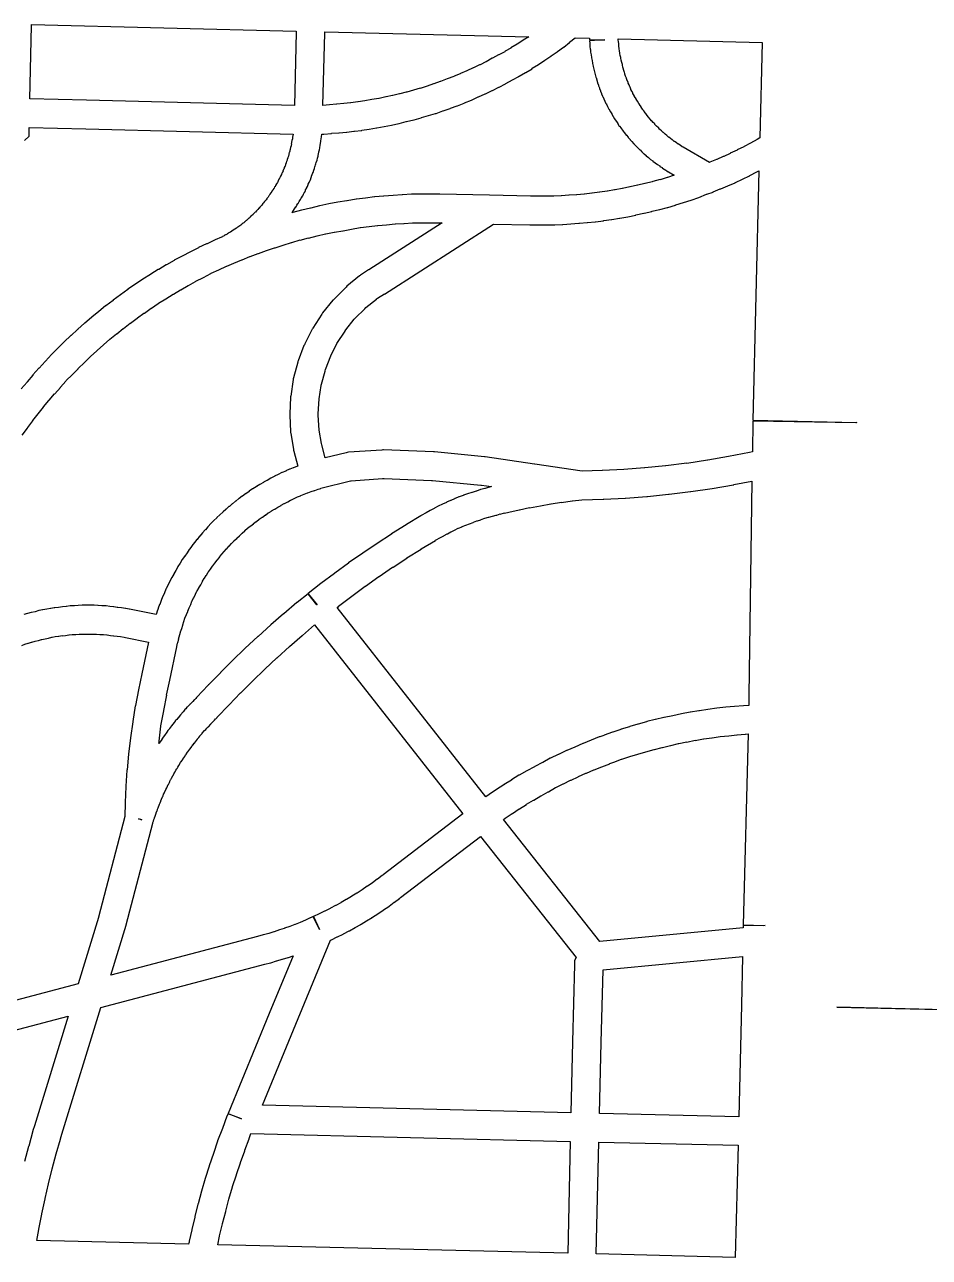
# Model space of a CAD drawing. Extents: x 0 to 1129, y 203 to 1017.
# Drawn here: x 303.73 to 339.38, y 654.64 to 703.23 of the extents above; entities that cross this region are included whole.
import ezdxf

# ---------------------------------------------------------------- set-up
doc = ezdxf.new("R2010")
doc.units = 0
doc.layers.get('0').update_dxf_attribs({"linetype": 'CONTINUOUS'})

msp = doc.modelspace()

# ---------------------------------------------------------------- linework, layer by layer
at = {"color": 1}
for points in [[(304.009778, 703.234154), (314.430822, 702.980154), (314.430822, 702.923709), (314.367333, 700.052087), (306.175845, 700.256687), (303.939222, 700.306087), (304.009778, 703.184753), (304.009778, 703.234154)], [(325.4234, 702.71202), (325.994889, 702.698022), (325.994889, 702.641577), (326.601667, 702.634578), (325.994889, 702.592245), (326.001888, 702.500534), (326.001888, 702.48631), (326.001888, 702.479311), (326.008887, 702.380533), (326.008887, 702.373534), (326.022885, 702.267712), (326.029884, 702.260713), (326.036884, 702.154891), (326.036884, 702.147892), (326.058107, 702.04207), (326.072331, 701.936247), (326.072331, 701.922023), (326.093554, 701.816201), (326.107552, 701.710379), (326.107552, 701.70338), (326.135774, 701.597558), (326.135774, 701.590559), (326.163996, 701.484737), (326.18522, 701.378892), (326.18522, 701.371893), (326.213442, 701.273093), (326.213442, 701.266094), (326.241664, 701.167316), (326.241664, 701.160317), (326.248663, 701.146319), (326.276885, 701.054585), (326.276885, 701.040587), (326.312152, 700.948876), (326.312152, 700.934652), (326.347441, 700.842941), (326.347441, 700.828943), (326.38273, 700.737209), (326.389729, 700.723211), (326.424996, 700.631478), (326.424996, 700.617479), (326.467351, 700.525769), (326.467351, 700.511545), (326.502618, 700.419834), (326.516616, 700.405835), (326.55895, 700.314102), (326.601283, 700.215347), (326.601283, 700.208348), (326.643616, 700.116614), (326.657614, 700.109615), (326.657614, 700.102616), (326.699948, 700.010882), (326.706947, 700.003883), (326.749303, 699.905128), (326.763301, 699.905128), (326.763301, 699.898129), (326.805657, 699.813462), (326.812656, 699.813462), (326.812656, 699.799464), (326.8691, 699.714797), (326.8691, 699.707798), (326.918501, 699.616065), (326.9255, 699.616065), (326.9255, 699.609066), (326.981944, 699.517355), (327.045433, 699.432688), (327.045433, 699.425689), (327.052432, 699.411465), (327.10181, 699.333865), (327.10181, 699.326866), (327.165321, 699.235155), (327.17232, 699.228156), (327.235809, 699.150534), (327.235809, 699.143534), (327.299297, 699.058868), (327.306297, 699.051869), (327.369808, 698.974269), (327.369808, 698.96727), (327.376807, 698.96727), (327.440296, 698.882603), (327.440296, 698.875604), (327.447295, 698.875604), (327.510806, 698.798004), (327.517805, 698.791005), (327.588361, 698.706338), (327.588361, 698.699339), (327.59536, 698.699339), (327.658849, 698.621717), (327.665848, 698.621717), (327.729359, 698.544117), (327.736358, 698.544117), (327.736358, 698.530119), (327.821025, 698.459563), (327.821025, 698.452564), (327.891558, 698.382031), (327.898557, 698.375032), (327.976157, 698.304476), (327.976157, 698.297477), (327.983156, 698.297477), (328.053711, 698.226899), (328.06771, 698.212901), (328.138265, 698.142323), (328.145264, 698.142323), (328.222887, 698.07179), (328.229886, 698.064791), (328.314552, 697.994235), (328.321551, 697.994235), (328.399151, 697.92368), (328.490885, 697.860168), (328.490885, 697.853169), (328.575551, 697.789681), (328.575551, 697.782681), (328.582551, 697.782681), (328.674262, 697.71917), (328.758928, 697.662726), (328.758928, 697.648727), (328.850639, 697.599327), (328.857638, 697.592328), (328.949372, 697.528817), (328.956371, 697.528817), (329.041038, 697.472372), (329.090438, 697.437083), (329.097437, 697.437083), (329.104436, 697.430084), (329.330214, 697.296017), (329.062125, 697.211351), (329.055126, 697.211351), (328.772904, 697.11964), (328.772904, 697.126639), (328.483615, 697.049039), (328.462392, 697.04204), (328.180169, 696.971507), (328.17317, 696.971507), (327.890948, 696.900929), (327.883949, 696.900929), (327.587616, 696.83744), (327.580617, 696.83744), (327.29135, 696.773951), (327.284351, 696.773951), (327.002129, 696.724551), (326.980906, 696.724551), (326.698683, 696.668107), (326.691684, 696.668107), (326.402395, 696.625774), (326.381172, 696.625774), (326.091883, 696.590484), (326.084884, 696.590484), (325.788573, 696.555218), (325.781574, 696.555218), (325.492285, 696.526996), (325.485286, 696.526996), (325.188953, 696.512998), (325.181953, 696.512998), (324.885643, 696.491774), (324.871419, 696.491774), (324.582152, 696.47755), (324.575153, 696.47755), (324.271753, 696.47755), (324.264754, 696.47755), (323.975465, 696.470551), (323.968466, 696.470551), (323.665088, 696.47755), (322.049354, 696.512839), (320.087933, 696.555173), (320.073709, 696.555173), (319.720953, 696.555173), (319.713954, 696.555173), (319.706955, 696.555173), (319.3542, 696.555173), (319.347201, 696.555173), (318.994423, 696.548174), (318.980425, 696.548174), (318.620603, 696.526951), (318.613604, 696.526951), (318.260826, 696.498728), (318.253827, 696.498728), (317.886938, 696.477505), (317.879939, 696.477505), (317.527161, 696.442239), (317.520162, 696.442239), (317.167362, 696.392839), (317.160362, 696.392839), (316.807585, 696.350528), (316.793586, 696.350528), (316.440809, 696.287017), (316.43381, 696.287017), (316.081054, 696.237639), (316.074055, 696.23064), (315.721278, 696.167129), (315.714278, 696.167129), (315.361478, 696.096596), (315.361478, 696.089596), (315.34748, 696.089596), (315.008813, 696.00493), (314.994589, 696.00493), (314.655922, 695.92733), (314.641924, 695.92733), (314.641924, 695.920331), (314.303258, 695.828597), (314.289034, 695.828597), (314.282034, 695.828597), (314.268036, 695.821598), (314.275035, 695.835596), (314.282034, 695.842596), (314.324368, 695.906084), (314.373745, 695.969573), (314.373745, 695.976572), (314.416101, 696.047128), (314.4231, 696.047128), (314.4301, 696.054127), (314.465389, 696.117638), (314.465389, 696.124637), (314.500678, 696.181082), (314.514676, 696.188081), (314.557032, 696.258636), (314.557032, 696.265635), (314.599343, 696.336168), (314.634632, 696.39968), (314.634632, 696.406679), (314.641631, 696.406679), (314.676897, 696.477212), (314.676897, 696.484211), (314.690895, 696.484211), (314.726185, 696.554766), (314.761451, 696.625322), (314.76845, 696.632321), (314.803739, 696.702854), (314.803739, 696.717078), (314.839028, 696.773522), (314.839028, 696.787521), (314.874295, 696.858099), (314.909561, 696.935699), (314.909561, 696.942698), (314.94485, 697.013231), (314.973073, 697.083809), (314.980072, 697.090808), (315.008294, 697.161364), (315.008294, 697.175362), (315.04356, 697.245917), (315.04356, 697.252916), (315.04356, 697.259916), (315.064783, 697.323404), (315.064783, 697.330403), (315.093006, 697.393915), (315.093006, 697.400914), (315.100005, 697.407913), (315.128227, 697.49258), (315.128227, 697.499579), (315.156449, 697.56309), (315.156449, 697.570089), (315.170447, 697.640645), (315.184446, 697.647644), (315.198444, 697.725244), (315.205443, 697.725244), (315.205443, 697.739242), (315.226666, 697.809797), (315.226666, 697.816796), (315.233665, 697.823796), (315.254888, 697.894351), (315.254888, 697.90135), (315.268887, 697.957795), (315.268887, 697.964794), (315.268887, 697.971793), (315.297109, 698.05646), (315.297109, 698.063459), (315.297109, 698.070458), (315.311107, 698.140991), (315.33233, 698.211569), (315.33233, 698.218568), (315.346554, 698.303235), (315.367777, 698.380857), (315.367777, 698.387856), (315.367777, 698.394855), (315.374776, 698.472478), (315.381775, 698.472478), (315.395774, 698.557144), (315.402773, 698.6277), (315.402773, 698.641698), (315.409772, 698.648697), (315.430995, 698.810986), (315.430995, 698.817985), (315.437994, 698.92383), (315.515617, 698.92383), (315.529615, 698.92383), (315.818904, 698.945053), (315.825903, 698.952052), (316.115169, 698.973275), (316.129168, 698.973275), (316.418457, 698.994498), (316.425456, 698.994498), (316.707678, 699.029788), (316.714677, 699.029788), (316.728901, 699.029788), (317.011123, 699.065054), (317.018122, 699.065054), (317.018122, 699.079052), (317.307389, 699.114341), (317.314388, 699.114341), (317.59661, 699.163719), (317.610609, 699.163719), (317.899875, 699.220163), (317.906874, 699.220163), (318.189096, 699.276608), (318.196095, 699.276608), (318.478318, 699.340119), (318.485317, 699.340119), (318.767539, 699.410652), (318.781537, 699.410652), (319.063759, 699.48123), (319.070759, 699.48123), (319.077758, 699.488229), (319.352936, 699.558785), (319.359935, 699.558785), (319.366934, 699.572783), (319.642112, 699.650406), (319.649111, 699.650406), (319.924289, 699.735072), (319.931288, 699.735072), (319.945512, 699.735072), (320.213601, 699.833827), (320.227825, 699.833827), (320.495913, 699.932628), (320.510137, 699.939627), (320.778226, 700.038405), (320.79245, 700.038405), (321.053494, 700.144227), (321.060493, 700.151226), (321.335671, 700.257048), (321.335671, 700.264047), (321.34267, 700.264047), (321.610804, 700.384003), (321.617803, 700.384003), (321.885914, 700.503936), (321.892913, 700.503936), (322.153957, 700.638003), (322.167956, 700.638003), (322.421956, 700.772047), (322.428955, 700.772047), (322.682955, 700.899047), (322.696953, 700.913045), (322.950953, 701.054156), (322.957952, 701.054156), (323.211952, 701.195267), (323.211952, 701.202266), (323.22595, 701.202266), (323.472906, 701.350422), (323.479905, 701.350422), (323.726861, 701.498577), (323.73386, 701.512801), (323.980816, 701.660957), (323.987815, 701.667956), (324.227704, 701.830245), (324.234703, 701.837244), (324.474569, 701.992489), (324.481568, 701.999488), (324.721457, 702.168821), (324.728456, 702.17582), (324.968368, 702.35222), (324.975367, 702.35222), (325.208189, 702.528621), (325.208189, 702.542619), (325.4234, 702.71202)], [(315.559711, 702.951931), (323.596, 702.754376), (323.384333, 702.620309), (323.370335, 702.61331), (323.137513, 702.465132), (322.897602, 702.324021), (322.890602, 702.310023), (322.664825, 702.183023), (322.650826, 702.169024), (322.417982, 702.042024), (322.403984, 702.042024), (322.171139, 701.90798), (322.157141, 701.90798), (321.924319, 701.773913), (321.910095, 701.773913), (321.677273, 701.65398), (321.663274, 701.65398), (321.416341, 701.534024), (321.409342, 701.527025), (321.162409, 701.414136), (321.15541, 701.414136), (320.908477, 701.308314), (320.901478, 701.301315), (320.654545, 701.20256), (320.640321, 701.195561), (320.386321, 701.096783), (320.379321, 701.096783), (320.125321, 700.998005), (320.125321, 700.991006), (320.111323, 700.991006), (319.857323, 700.899295), (319.850324, 700.899295), (319.596324, 700.814629), (319.589325, 700.814629), (319.321214, 700.722918), (319.321214, 700.736916), (319.060147, 700.645205), (319.060147, 700.652204), (318.792058, 700.574604), (318.770835, 700.574604), (318.516835, 700.504049), (318.509836, 700.504049), (318.241703, 700.44056), (318.234703, 700.44056), (317.973659, 700.384116), (317.96666, 700.384116), (317.698549, 700.327671), (317.69155, 700.327671), (317.416372, 700.278271), (317.409373, 700.278271), (317.141239, 700.228871), (317.13424, 700.228871), (316.873196, 700.18656), (316.858972, 700.18656), (316.590883, 700.151271), (316.576659, 700.151271), (316.315615, 700.123049), (316.308616, 700.123049), (316.033438, 700.101826), (316.026439, 700.101826), (315.751261, 700.073603), (315.744262, 700.073603), (315.490262, 700.05238), (315.560795, 702.902825), (315.559711, 702.951931)], [(327.123778, 702.669709), (332.7894, 702.535642), (332.697667, 698.767976), (332.598889, 698.711531), (332.59189, 698.704532), (332.330823, 698.563421), (332.330823, 698.556422), (332.08389, 698.429422), (332.069666, 698.422423), (331.815666, 698.30249), (331.808667, 698.288491), (331.540556, 698.168536), (331.533556, 698.161537), (331.279556, 698.041603), (331.258333, 698.034604), (331.004333, 697.921715), (330.997334, 697.921715), (330.729246, 697.808826), (330.722247, 697.794828), (329.685091, 698.401606), (329.678092, 698.401606), (329.642803, 698.422829), (329.565203, 698.479274), (329.558204, 698.479274), (329.494715, 698.52163), (329.480717, 698.528629), (329.417206, 698.578029), (329.410207, 698.585028), (329.339651, 698.634428), (329.325653, 698.634428), (329.269209, 698.683806), (329.247985, 698.690805), (329.184497, 698.740182), (329.177498, 698.740182), (329.113986, 698.796627), (329.106987, 698.803626), (329.036454, 698.867115), (328.972943, 698.916515), (328.958945, 698.930513), (328.9025, 698.979913), (328.895501, 698.986912), (328.83199, 699.043357), (328.824991, 699.050356), (328.761502, 699.1068), (328.754503, 699.113799), (328.705103, 699.177288), (328.691105, 699.177288), (328.63466, 699.233733), (328.620662, 699.247731), (328.571262, 699.304175), (328.564263, 699.318174), (328.500774, 699.374618), (328.444329, 699.438107), (328.43733, 699.445106), (328.387953, 699.508617), (328.373729, 699.515616), (328.324351, 699.579105), (328.317352, 699.586104), (328.260908, 699.65666), (328.21153, 699.727215), (328.197532, 699.741213), (328.148132, 699.811769), (328.148132, 699.818768), (328.091687, 699.882257), (328.091687, 699.889256), (328.04231, 699.959834), (328.04231, 699.966833), (327.999976, 700.030322), (327.985978, 700.044546), (327.943645, 700.108034), (327.936646, 700.115034), (327.89429, 700.1997), (327.844912, 700.270278), (327.837913, 700.284277), (327.802646, 700.354855), (327.795647, 700.361854), (327.753291, 700.432409), (327.753291, 700.446408), (327.703914, 700.52403), (327.703914, 700.531029), (327.668625, 700.594518), (327.661626, 700.608742), (327.626359, 700.679275), (327.626359, 700.693499), (327.59107, 700.771099), (327.584071, 700.778098), (327.555849, 700.855698), (327.54885, 700.862697), (327.513583, 700.93323), (327.513583, 700.947454), (327.485361, 701.025054), (327.478362, 701.025054), (327.478362, 701.032053), (327.45014, 701.109652), (327.44314, 701.123651), (327.414918, 701.201273), (327.414918, 701.208272), (327.386696, 701.285895), (327.379697, 701.285895), (327.379697, 701.299893), (327.365699, 701.377515), (327.3587, 701.377515), (327.3587, 701.384514), (327.337476, 701.462137), (327.330477, 701.462137), (327.330477, 701.476135), (327.302255, 701.560802), (327.309254, 701.560802), (327.288031, 701.638401), (327.288031, 701.659625), (327.259809, 701.737247), (327.259809, 701.744246), (327.238586, 701.828913), (327.238586, 701.835912), (327.224588, 701.913534), (327.224588, 701.934757), (327.203364, 702.012357), (327.203364, 702.019356), (327.18914, 702.096956), (327.18914, 702.110954), (327.167917, 702.195621), (327.174916, 702.195621), (327.160692, 702.287332), (327.160692, 702.301556), (327.153693, 702.372089), (327.153693, 702.393312), (327.146694, 702.470934), (327.146694, 702.477934), (327.13247, 702.569644), (327.13247, 702.576644), (327.125471, 702.626021), (327.125471, 702.66131), (327.123778, 702.669709)], [(303.911, 699.177401), (306.140556, 699.128001), (314.310889, 698.923401), (314.289666, 698.803468), (314.282667, 698.775246), (314.289666, 698.775246), (314.282667, 698.73289), (314.268668, 698.662357), (314.25467, 698.598846), (314.25467, 698.591846), (314.240672, 698.528358), (314.247671, 698.528358), (314.233447, 698.464869), (314.233447, 698.45787), (314.212224, 698.394359), (314.212224, 698.387359), (314.198226, 698.323871), (314.198226, 698.316872), (314.184228, 698.267494), (314.177228, 698.246271), (314.170229, 698.203938), (314.16323, 698.196938), (314.142007, 698.126406), (314.142007, 698.112182), (314.128009, 698.055737), (314.106786, 697.992248), (314.106786, 697.985249), (314.099787, 697.985249), (314.078564, 697.921738), (314.06434, 697.858227), (314.06434, 697.851228), (314.05734, 697.851228), (314.043342, 697.794783), (314.036343, 697.780785), (314.008121, 697.72434), (314.008121, 697.717341), (313.994123, 697.653853), (313.987124, 697.646854), (313.9659, 697.597453), (313.958901, 697.583455), (313.944903, 697.534078), (313.930905, 697.527078), (313.909682, 697.463567), (313.916681, 697.463567), (313.881414, 697.400078), (313.881414, 697.393079), (313.853192, 697.336635), (313.853192, 697.329636), (313.817903, 697.266124), (313.789681, 697.20968), (313.789681, 697.195682), (313.761459, 697.146282), (313.75446, 697.139282), (313.726237, 697.082838), (313.705014, 697.033438), (313.691016, 697.012215), (313.65575, 696.962837), (313.62046, 696.899326), (313.599237, 696.842881), (313.585013, 696.835882), (313.56379, 696.786482), (313.549792, 696.779483), (313.514526, 696.723039), (313.507526, 696.716039), (313.479304, 696.673684), (313.472305, 696.65246), (313.437039, 696.610127), (313.437039, 696.603128), (313.401772, 696.546684), (313.366483, 696.497283), (313.359484, 696.483285), (313.324217, 696.433908), (313.281884, 696.377463), (313.281884, 696.370464), (313.246595, 696.328131), (313.239596, 696.321132), (313.190196, 696.264687), (313.147885, 696.215287), (313.147885, 696.201289), (313.112596, 696.166), (313.105597, 696.152001), (313.063286, 696.109646), (313.013886, 696.053201), (313.006887, 696.046202), (312.971598, 696.003869), (312.964599, 696.003869), (312.922288, 695.947424), (312.872888, 695.898047), (312.865889, 695.898047), (312.830599, 695.848646), (312.8236, 695.841647), (312.78129, 695.799291), (312.767066, 695.792292), (312.724755, 695.757026), (312.724755, 695.742802), (312.682399, 695.707535), (312.6754, 695.693537), (312.626, 695.658248), (312.619001, 695.658248), (312.619001, 695.651249), (312.576667, 695.601849), (312.569668, 695.601849), (312.52029, 695.559538), (312.513291, 695.559538), (312.470981, 695.517182), (312.463982, 695.517182), (312.463982, 695.510183), (312.393426, 695.446694), (312.379428, 695.446694), (312.379428, 695.439695), (312.36543, 695.425697), (312.344206, 695.411699), (312.30894, 695.383476), (312.301941, 695.376477), (312.259585, 695.341211), (312.252586, 695.334212), (312.132653, 695.249545), (312.125654, 695.249545), (312.076276, 695.207189), (312.076276, 695.214188), (312.019831, 695.171855), (312.012832, 695.171855), (311.956388, 695.129522), (311.949389, 695.129522), (311.900011, 695.094233), (311.843567, 695.058966), (311.829569, 695.051967), (311.780168, 695.023745), (311.773169, 695.016746), (311.723769, 694.988523), (311.709771, 694.981524), (311.667415, 694.953302), (311.653417, 694.946303), (311.596972, 694.918081), (311.596972, 694.911082), (311.589973, 694.911082), (311.533529, 694.882859), (311.52653, 694.87586), (311.491263, 694.854637), (311.244307, 694.748793), (311.237308, 694.748793), (310.91982, 694.59357), (310.905596, 694.59357), (310.588107, 694.445392), (310.588107, 694.438393), (310.581108, 694.438393), (310.270663, 694.283171), (310.263664, 694.283171), (309.946153, 694.113838), (309.939154, 694.113838), (309.628709, 693.944504), (309.62171, 693.937505), (309.31831, 693.768172), (309.311311, 693.768172), (309.311311, 693.761173), (309.014955, 693.584795), (309.000957, 693.584795), (308.704601, 693.401328), (308.697602, 693.401328), (308.697602, 693.38733), (308.394202, 693.203863), (308.394202, 693.196864), (308.387202, 693.196864), (308.097936, 692.999308), (307.80158, 692.801753), (307.794581, 692.801753), (307.794581, 692.787754), (307.505314, 692.590199), (307.223092, 692.378532), (307.216093, 692.378532), (307.216093, 692.364534), (306.933871, 692.152867), (306.919873, 692.145868), (306.651762, 691.927135), (306.376606, 691.708401), (306.369607, 691.694403), (306.101496, 691.468625), (306.094497, 691.468625), (306.094497, 691.461626), (305.826363, 691.228782), (305.826363, 691.221782), (305.819364, 691.221782), (305.565364, 690.981894), (305.558365, 690.981894), (305.297298, 690.73496), (305.297298, 690.727961), (305.043298, 690.481028), (304.796365, 690.227028), (304.789366, 690.227028), (304.549477, 689.965961), (304.542478, 689.958962), (304.302566, 689.697918), (304.295567, 689.697918), (304.062745, 689.429807), (304.062745, 689.422808), (304.055746, 689.422808), (303.829968, 689.154719), (303.829968, 689.14772), (303.597124, 688.872565)], [(303.730129, 698.664908), (303.913574, 698.834241), (303.913574, 699.067063), (303.911, 699.177401)], [(332.669444, 697.470024), (332.429556, 687.641624), (336.521778, 687.549913), (336.486511, 687.535915), (332.429556, 687.599426), (332.415557, 686.392915), (332.295602, 686.364693), (332.295602, 686.371692), (331.470113, 686.209425), (331.463114, 686.209425), (330.651714, 686.068314), (330.644714, 686.068314), (329.833314, 685.941314), (329.833314, 685.948313), (329.000759, 685.842491), (328.986761, 685.842491), (328.17536, 685.764892), (328.154137, 685.764892), (327.34276, 685.694313), (327.34276, 685.701313), (326.510182, 685.658979), (326.496183, 685.658979), (325.698894, 685.630757), (323.836228, 685.905935), (323.829228, 685.905935), (321.874851, 686.202246), (321.860853, 686.202246), (321.853854, 686.202246), (319.878298, 686.399801), (319.857075, 686.399801), (319.843077, 686.399801), (317.874565, 686.470379), (317.846343, 686.470379), (317.811077, 686.46338), (316.498743, 686.378714), (316.442299, 686.364715), (316.399966, 686.357716), (315.581521, 686.160161), (315.44041, 686.668161), (315.433411, 686.717538), (315.341677, 687.246694), (315.341677, 687.253693), (315.306388, 687.839293), (315.306388, 687.867515), (315.306388, 687.888738), (315.341677, 688.481405), (315.419277, 689.010583), (315.419277, 689.017582), (315.433501, 689.066982), (315.574612, 689.574982), (315.574612, 689.581981), (315.58861, 689.638425), (315.8003, 690.181692), (316.040166, 690.66147), (316.357677, 691.155381), (316.364676, 691.16238), (316.392899, 691.204714), (316.724498, 691.62098), (316.759788, 691.663336), (317.133721, 692.037269), (317.176054, 692.079602), (317.592321, 692.418269), (317.59932, 692.425268), (317.634609, 692.45349), (317.909764, 692.629868), (317.909764, 692.61587), (322.213653, 695.374581), (323.638875, 695.346359), (323.652873, 695.346359), (323.956274, 695.339359), (323.970272, 695.339359), (323.977271, 695.339359), (324.287715, 695.346359), (324.294714, 695.346359), (324.612203, 695.346359), (324.619202, 695.346359), (324.929647, 695.360583), (324.936646, 695.360583), (325.254157, 695.381806), (325.261156, 695.381806), (325.571601, 695.410028), (325.5786, 695.410028), (325.592824, 695.410028), (325.896201, 695.431251), (325.9102, 695.431251), (326.2136, 695.46654), (326.227598, 695.46654), (326.545109, 695.501829), (326.545109, 695.515827), (326.552108, 695.515827), (326.862553, 695.558183), (326.869552, 695.558183), (327.179996, 695.607561), (327.186996, 695.607561), (327.49744, 695.664005), (327.504439, 695.664005), (327.814884, 695.727517), (327.821883, 695.727517), (327.821883, 695.734516), (328.132327, 695.798004), (328.139326, 695.798004), (328.449771, 695.868583), (328.449771, 695.875582), (328.45677, 695.875582), (328.753126, 695.946137), (328.767124, 695.953136), (329.070524, 696.030736), (329.084522, 696.030736), (329.380856, 696.12247), (329.380856, 696.129469), (329.387855, 696.129469), (329.691255, 696.22118), (329.698254, 696.228179), (329.99461, 696.319912), (330.297988, 696.425734), (330.304987, 696.425734), (330.608364, 696.54569), (330.615363, 696.54569), (330.862297, 696.637401), (330.862297, 696.6444), (331.144519, 696.757289), (331.151518, 696.757289), (331.165516, 696.757289), (331.447738, 696.877245), (331.729961, 697.004245), (331.73696, 697.011244), (331.743959, 697.011244), (332.019114, 697.145311), (332.026113, 697.145311), (332.301269, 697.279378), (332.308268, 697.279378), (332.308268, 697.286377), (332.583423, 697.427488), (332.590422, 697.427488), (332.669444, 697.470024)], [(303.639118, 687.049386), (303.843718, 687.331609), (303.843718, 687.338608), (303.864941, 687.352606), (303.857942, 687.359605), (304.055498, 687.620672), (304.055498, 687.627671), (304.267164, 687.89576), (304.260165, 687.89576), (304.471809, 688.156826), (304.478809, 688.163826), (304.690475, 688.42487), (304.697474, 688.431869), (304.909164, 688.678825), (304.923162, 688.685824), (305.141895, 688.93278), (305.141895, 688.939779), (305.360629, 689.186734), (305.367628, 689.200733), (305.60045, 689.433577), (305.607449, 689.433577), (305.840294, 689.673444), (305.847293, 689.680443), (306.087182, 689.913287), (306.087182, 689.920286), (306.334115, 690.153108), (306.581071, 690.378886), (306.58807, 690.385885), (306.835025, 690.611663), (306.842025, 690.611663), (307.08898, 690.830374), (307.095979, 690.837373), (307.357046, 691.04904), (307.364045, 691.04904), (307.618045, 691.260706), (307.625044, 691.260706), (307.893156, 691.465329), (307.900155, 691.472328), (308.168243, 691.669884), (308.175242, 691.676883), (308.436309, 691.867394), (308.450307, 691.867394), (308.718441, 692.06495), (308.732439, 692.06495), (309.000573, 692.248394), (309.014571, 692.255393), (309.296793, 692.431771), (309.303793, 692.431771), (309.586015, 692.608148), (309.593014, 692.608148), (309.875236, 692.777482), (309.882235, 692.784481), (310.178569, 692.953814), (310.185568, 692.953814), (310.46779, 693.116081), (310.474789, 693.12308), (310.778189, 693.271258), (310.785188, 693.271258), (311.074455, 693.419413), (311.081454, 693.433411), (311.384831, 693.574522), (311.391831, 693.574522), (311.688164, 693.715633), (311.702162, 693.715633), (311.970273, 693.835589), (312.294829, 693.969633), (312.301828, 693.969633), (312.612272, 694.089589), (312.619271, 694.089589), (312.93676, 694.216567), (312.943759, 694.216567), (313.261271, 694.329455), (313.26827, 694.336455), (313.585758, 694.442277), (313.599982, 694.442277), (313.917471, 694.548121), (313.92447, 694.548121), (314.249048, 694.646899), (314.256047, 694.646899), (314.58767, 694.745677), (314.58767, 694.738678), (314.91927, 694.830389), (314.91927, 694.82339), (315.257936, 694.9151), (315.264935, 694.9151), (315.589468, 694.985656), (315.596468, 694.985656), (315.935134, 695.056212), (315.942133, 695.056212), (316.266666, 695.112656), (316.28089, 695.112656), (316.61249, 695.176145), (316.619489, 695.176145), (316.958156, 695.232589), (316.965155, 695.232589), (317.303822, 695.274945), (317.310821, 695.274945), (317.642443, 695.317256), (317.656441, 695.317256), (317.988041, 695.345478), (317.99504, 695.345478), (318.333707, 695.380767), (318.340706, 695.380767), (318.679373, 695.394765), (318.686372, 695.394765), (319.017994, 695.415988), (319.031993, 695.415988), (319.362667, 695.424004)], [(319.362667, 695.424004), (319.369666, 695.424004), (319.708332, 695.424004), (319.722556, 695.424004), (320.061223, 695.424004), (320.068222, 695.424004), (320.181111, 695.424004), (317.302444, 693.568381), (317.288446, 693.568381), (316.970935, 693.356737), (316.949712, 693.342513), (316.928489, 693.328515), (316.427533, 692.91927), (316.399311, 692.891048), (316.385313, 692.87705), (315.92669, 692.418427), (315.898468, 692.390205), (315.877245, 692.376207), (315.475067, 691.868207), (315.453844, 691.846984), (315.439846, 691.818761), (315.094135, 691.268451), (315.079911, 691.247228), (315.058687, 691.226004), (314.769398, 690.647471), (314.762399, 690.619249), (314.741176, 690.591027), (314.515398, 689.984227), (314.5014, 689.956004), (314.494401, 689.927782), (314.325068, 689.306893), (314.318069, 689.271627), (314.318069, 689.243405), (314.219313, 688.594294), (314.212314, 688.57307), (314.212314, 688.544848), (314.177025, 687.888693), (314.177025, 687.86747), (314.177025, 687.839247), (314.212314, 687.183092), (314.212314, 687.161869), (314.219313, 687.126602), (314.325135, 686.491602), (314.325135, 686.456313), (314.339134, 686.428091), (314.494356, 685.82838), (314.487357, 685.82838), (314.480358, 685.82838), (314.325135, 685.764892), (314.318136, 685.764892), (314.177025, 685.708447), (314.170026, 685.708447), (314.028915, 685.644936), (314.021916, 685.644936), (314.021916, 685.637937), (313.880805, 685.574448), (313.866581, 685.574448), (313.72547, 685.503892), (313.718471, 685.503892), (313.718471, 685.496893), (313.577359, 685.433405), (313.577359, 685.426406), (313.57036, 685.426406), (313.436294, 685.355827), (313.429294, 685.355827), (313.288183, 685.271161), (313.281184, 685.264162), (313.14714, 685.193606), (313.140141, 685.186607), (313.006097, 685.109007), (312.999097, 685.109007), (312.865053, 685.02434), (312.865053, 685.017341), (312.858054, 685.017341), (312.72401, 684.932675), (312.717011, 684.932675), (312.582966, 684.840964), (312.582966, 684.833965), (312.4489, 684.742231), (312.4419, 684.742231), (312.314878, 684.650498), (312.307879, 684.650498), (312.187946, 684.551742), (312.173722, 684.551742), (312.053788, 684.452942), (312.046789, 684.445943), (311.919767, 684.347165), (311.912768, 684.340166), (311.799879, 684.241411), (311.785881, 684.241411), (311.672992, 684.135566), (311.665993, 684.135566), (311.665993, 684.128567), (311.553104, 684.029767), (311.539105, 684.022768), (311.426217, 683.916923), (311.419217, 683.909924), (311.313395, 683.804079), (311.306396, 683.804079), (311.306396, 683.790081), (311.193507, 683.684236), (311.179509, 683.677237), (311.073665, 683.571393), (311.073665, 683.564394), (311.066665, 683.564394), (310.960821, 683.451505), (310.953822, 683.437281), (310.855044, 683.324392), (310.848045, 683.324392), (310.848045, 683.317393), (310.742223, 683.204504), (310.636401, 683.077504), (310.629402, 683.070505), (310.530624, 682.943527), (310.523625, 682.936528), (310.424824, 682.816572), (310.326069, 682.689595), (310.326069, 682.682596), (310.227269, 682.555596), (310.227269, 682.548597), (310.22027, 682.548597), (310.135603, 682.41453), (310.043892, 682.28753), (310.036893, 682.28753), (310.036893, 682.273532), (309.945159, 682.146532), (309.860493, 682.012487), (309.860493, 682.005488), (309.768782, 681.871444), (309.768782, 681.864445), (309.691159, 681.723334), (309.61356, 681.58929), (309.61356, 681.58229), (309.606561, 681.575291), (309.536028, 681.441247), (309.521804, 681.434248), (309.521804, 681.42025), (309.451271, 681.293227), (309.451271, 681.279229), (309.380692, 681.138118), (309.310159, 680.997007), (309.310159, 680.990008), (309.30316, 680.983009), (309.239649, 680.841897), (309.239649, 680.834898), (309.183205, 680.693787), (309.169206, 680.693787), (309.169206, 680.679789), (309.119806, 680.538678), (309.112807, 680.531679), (309.056363, 680.383523), (309.049364, 680.383523), (309.049364, 680.376524), (308.992919, 680.235413), (308.992919, 680.221189), (308.943542, 680.073034), (308.943542, 680.066035), (308.915319, 679.988412), (307.927542, 680.178924), (307.86403, 680.192922), (307.857031, 680.192922), (307.71592, 680.221144), (307.701922, 680.221144), (307.553744, 680.249366), (307.546745, 680.249366), (307.405634, 680.26359), (307.398634, 680.26359), (307.384636, 680.26359), (307.243525, 680.284813), (307.236526, 680.284813), (307.095415, 680.298812), (307.088416, 680.298812), (306.94026, 680.320035), (306.933261, 680.320035), (306.778039, 680.327034), (306.77104, 680.327034), (306.629929, 680.334033), (306.62293, 680.334033), (306.474752, 680.348257), (306.460754, 680.348257), (306.312576, 680.348257), (306.305577, 680.348257), (306.157421, 680.348257), (306.143423, 680.348257), (306.002312, 680.348257), (305.995313, 680.348257), (305.847157, 680.334033), (305.840158, 680.334033), (305.699047, 680.327034), (305.684823, 680.327034), (305.536668, 680.320035), (305.529669, 680.320035), (305.388558, 680.298812), (305.381558, 680.298812), (305.36756, 680.298812), (305.226449, 680.291812), (305.21945, 680.284813), (305.071272, 680.26359), (305.064273, 680.26359), (304.923162, 680.249366), (304.909164, 680.249366), (304.902164, 680.249366), (304.761053, 680.221144), (304.754054, 680.221144), (304.612943, 680.192922), (304.605944, 680.192922), (304.450722, 680.1647), (304.443723, 680.1647), (304.302612, 680.136477), (304.295612, 680.136477), (304.154501, 680.094167), (304.147502, 680.094167), (304.006391, 680.065944), (303.992167, 680.065944), (303.985168, 680.065944), (303.844057, 680.016544), (303.702946, 679.981278)], [(317.838667, 685.341603), (317.902155, 685.341603), (319.771889, 685.271025), (319.807178, 685.271025), (321.712155, 685.080537), (321.733378, 685.080537), (322.12849, 685.024092), (322.050867, 685.002869), (322.043868, 685.002869), (322.036869, 685.002869), (321.87458, 684.953469), (321.867581, 684.953469), (321.712336, 684.904069), (321.698338, 684.904069), (321.691339, 684.904069), (321.536116, 684.847624), (321.522118, 684.847624), (321.366896, 684.798247), (321.359897, 684.798247), (321.190564, 684.741802), (321.190564, 684.734803), (321.183564, 684.734803), (321.021298, 684.685425), (321.021298, 684.671427), (321.014299, 684.671427), (320.852032, 684.614983), (320.845033, 684.614983), (320.696855, 684.551494), (320.689856, 684.551494), (320.675858, 684.544495), (320.52768, 684.480984), (320.520681, 684.480984), (320.520681, 684.473985), (320.358392, 684.410496), (320.351393, 684.403497), (320.203237, 684.332941), (320.196238, 684.332941), (320.033972, 684.248274), (320.026973, 684.248274), (319.878795, 684.170652), (319.864796, 684.163653), (319.716618, 684.086031), (319.709619, 684.086031), (319.561464, 683.99432), (319.554465, 683.99432), (319.356909, 683.881431), (319.34991, 683.874432), (318.778399, 683.528698), (318.764401, 683.521699), (318.192889, 683.168944), (318.192889, 683.15472), (318.18589, 683.15472), (317.628513, 682.787831), (317.621514, 682.787831), (317.064136, 682.406854), (317.057137, 682.406854), (317.057137, 682.399854), (316.499759, 682.018854), (316.499759, 682.011855), (316.49276, 682.011855), (315.956538, 681.616744), (315.94254, 681.60252), (315.406318, 681.207409), (315.406318, 681.20041), (315.399318, 681.20041), (314.90543, 680.805299), (314.90543, 680.7983), (315.258207, 680.3679), (315.251208, 680.3609), (314.905497, 680.798367), (314.468053, 680.459701), (314.468053, 680.452702), (314.461054, 680.452702), (313.953054, 680.015257), (313.939055, 680.015257), (313.939055, 680.008258), (313.431055, 679.570791), (312.9301, 679.119236), (312.916102, 679.112236), (312.422213, 678.653637), (312.415214, 678.639413), (311.928369, 678.173769), (311.455658, 677.701035), (311.448659, 677.687037), (310.975948, 677.207259), (310.968949, 677.207259), (310.968949, 677.193261), (310.517393, 676.720527), (310.510394, 676.713528), (310.475128, 676.678262), (310.468129, 676.664038), (310.425773, 676.621727), (310.411774, 676.614728), (310.362374, 676.558283), (310.362374, 676.551284), (310.355375, 676.551284), (310.256575, 676.445462), (310.249576, 676.445462), (310.249576, 676.438463), (310.143731, 676.332641), (310.143731, 676.325642), (310.129733, 676.325642), (310.087377, 676.269198), (310.037999, 676.21982), (310.037999, 676.205822), (309.981555, 676.149377), (309.974556, 676.149377), (309.875801, 676.029444), (309.875801, 676.022445), (309.777, 675.909556), (309.770001, 675.909556), (309.770001, 675.902557), (309.727668, 675.846113), (309.671223, 675.796735), (309.671223, 675.782737), (309.621846, 675.726292), (309.57949, 675.662804), (309.523045, 675.599292), (309.523045, 675.592293), (309.480735, 675.535849), (309.438379, 675.486471), (309.438379, 675.479472), (309.42438, 675.465474), (309.382025, 675.416074), (309.382025, 675.409074), (309.339714, 675.345563), (309.332715, 675.345563), (309.240981, 675.218563), (309.240981, 675.211564), (309.156314, 675.091608), (309.156314, 675.07761), (309.106937, 675.021166), (309.02227, 674.894166), (309.029269, 674.971766), (309.029269, 674.98599), (309.106869, 675.5857), (309.106869, 675.5927), (309.212691, 676.185366), (309.212691, 676.19959), (309.332647, 676.799301), (309.318649, 676.799301), (309.452716, 677.399012), (309.734938, 678.711368), (309.734938, 678.725366), (309.76316, 678.852389), (309.770159, 678.873612), (309.805426, 679.007656), (309.798426, 679.007656), (309.847827, 679.191123), (309.854826, 679.191123), (309.876049, 679.282834), (309.876049, 679.296832), (309.925426, 679.430877), (309.960716, 679.564943), (309.967715, 679.571943), (310.010048, 679.706009), (310.052381, 679.833009), (310.052381, 679.847008), (310.108826, 679.974008), (310.108826, 679.988006), (310.158226, 680.107939), (310.158226, 680.114938), (310.21467, 680.241938), (310.21467, 680.248937), (310.278159, 680.383004), (310.327559, 680.502937), (310.334558, 680.52416), (310.391003, 680.637049), (310.398002, 680.644048), (310.461513, 680.778115), (310.525025, 680.905115), (310.532024, 680.912114), (310.595512, 681.025003), (310.602511, 681.032002), (310.673067, 681.159002), (310.743623, 681.278958), (310.743623, 681.292956), (310.814178, 681.405845), (310.821177, 681.412844), (310.891755, 681.525733), (310.898754, 681.539731), (310.96931, 681.65262), (310.983308, 681.659619), (311.060931, 681.772508), (311.13853, 681.892464), (311.14553, 681.899463), (311.230196, 682.005285), (311.230196, 682.012284), (311.321907, 682.125173), (311.314908, 682.125173), (311.406619, 682.230995), (311.413618, 682.237994), (311.491241, 682.343816), (311.49824, 682.357815), (311.59704, 682.463659), (311.590041, 682.463659), (311.688819, 682.569481), (311.695818, 682.57648), (311.780484, 682.675236), (311.794708, 682.682235), (311.879375, 682.781012), (311.886374, 682.788012), (311.985152, 682.886812), (311.992151, 682.893811), (312.090906, 682.978478), (312.090906, 682.992476), (312.097905, 682.992476), (312.196683, 683.084209), (312.302528, 683.182965), (312.309527, 683.189964), (312.408305, 683.281697), (312.415304, 683.288696), (312.521126, 683.380407), (312.626948, 683.465074), (312.641172, 683.472073), (312.746994, 683.55674), (312.753993, 683.563739), (312.859815, 683.648406), (312.866814, 683.648406), (312.979703, 683.740116), (313.092592, 683.817739), (313.10659, 683.824738), (313.219479, 683.909405), (313.219479, 683.895406), (313.332368, 683.98714), (313.339367, 683.98714), (313.459323, 684.057673), (313.466322, 684.064672), (313.579211, 684.135228), (313.58621, 684.135228), (313.706166, 684.21285), (313.713165, 684.21285), (313.847209, 684.283383), (313.847209, 684.297607), (313.960098, 684.354051), (313.967097, 684.354051), (314.079986, 684.41754), (314.101209, 684.424539), (314.214098, 684.48805), (314.221097, 684.48805), (314.348074, 684.551562), (314.355074, 684.551562), (314.482074, 684.61505), (314.489073, 684.61505), (314.609028, 684.664451), (314.623027, 684.67145), (314.74296, 684.72085), (314.749959, 684.727849), (314.884003, 684.777249), (314.891002, 684.777249), (315.018002, 684.826627), (315.025001, 684.833626), (315.159068, 684.875937), (315.166067, 684.875937), (315.300134, 684.918293), (315.405979, 684.953559), (315.405979, 684.960558), (316.577178, 685.249847), (316.605401, 685.249847), (317.838667, 685.341603)], [(332.394289, 685.242803), (332.274333, 676.79027), (332.267334, 676.395159), (332.062734, 676.380935), (332.055735, 676.380935), (331.710002, 676.359712), (331.703003, 676.359712), (331.364336, 676.33149), (331.357337, 676.33149), (331.357337, 676.32449), (331.011626, 676.289224), (331.004627, 676.289224), (330.658893, 676.239824), (330.651894, 676.239824), (330.320272, 676.190446), (330.306274, 676.190446), (329.967607, 676.134002), (329.953383, 676.127003), (329.621783, 676.063514), (329.614784, 676.063514), (329.276117, 675.992958), (329.269118, 675.992958), (328.930452, 675.922403), (328.923452, 675.922403), (328.59183, 675.84478), (328.59183, 675.837781), (328.584831, 675.837781), (328.246164, 675.760159), (328.246164, 675.746161), (328.239165, 675.746161), (327.91461, 675.661494), (327.900611, 675.661494), (327.576056, 675.562694), (327.569057, 675.555695), (327.244479, 675.456917), (327.23048, 675.456917), (327.23048, 675.449918), (326.905902, 675.344096), (326.898903, 675.344096), (326.574348, 675.231207), (326.560349, 675.217209), (326.39806, 675.160764), (326.384062, 675.160764), (326.377063, 675.160764), (326.059552, 675.033764), (326.052553, 675.026765), (325.742108, 674.899788), (325.735109, 674.899788), (325.72811, 674.892788), (325.417665, 674.758744), (325.410666, 674.758744), (325.093178, 674.617633), (325.079179, 674.617633), (324.775802, 674.469455), (324.761578, 674.469455), (324.4582, 674.321277), (324.4582, 674.314278), (324.444202, 674.314278), (324.147869, 674.151989), (324.14087, 674.151989), (323.837492, 673.996789), (323.830493, 673.982565), (323.527115, 673.820299), (323.520116, 673.820299), (323.223805, 673.643899), (323.209581, 673.643899), (322.920315, 673.467521), (322.913316, 673.453523), (322.624027, 673.277123), (322.624027, 673.270124), (322.610028, 673.270124), (322.327806, 673.086679), (322.320807, 673.086679), (322.320807, 673.07968), (322.038585, 672.882124), (322.031586, 672.882124), (321.91163, 672.797458), (316.048475, 680.262258), (316.097852, 680.297525), (316.104851, 680.311523), (316.626962, 680.706634), (317.15614, 681.094678), (317.16314, 681.101677), (317.692318, 681.475633), (317.699317, 681.482632), (318.235539, 681.842477), (318.249537, 681.849476), (318.792826, 682.202254), (318.799825, 682.216252), (319.357225, 682.554919), (319.364225, 682.568917), (319.921625, 682.900517), (319.928624, 682.907516), (320.119135, 683.013338), (320.126134, 683.013338), (320.246067, 683.083916), (320.260291, 683.097914), (320.387269, 683.168492), (320.401493, 683.168492), (320.52847, 683.239025), (320.535469, 683.246024), (320.67658, 683.309536), (320.817692, 683.380069), (320.83169, 683.380069), (320.972801, 683.436513), (320.9798, 683.450737), (321.113867, 683.500115), (321.120866, 683.507114), (321.261977, 683.563558), (321.268976, 683.563558), (321.410087, 683.612936), (321.417086, 683.626934), (321.558198, 683.676334), (321.572196, 683.676334), (321.713307, 683.718645), (321.720306, 683.725644), (321.861417, 683.775022), (321.868416, 683.775022), (322.016572, 683.824422), (322.016572, 683.817423), (322.03057, 683.824422), (322.171681, 683.859688), (322.319859, 683.902044), (322.333857, 683.902044), (322.474968, 683.951422), (322.474968, 683.944423), (322.637257, 683.986779), (322.637257, 683.97978), (322.806591, 684.015069), (323.215813, 684.10678), (323.229811, 684.10678), (323.631966, 684.19849), (323.631966, 684.191491), (324.0553, 684.269114), (324.062299, 684.269114), (324.471521, 684.339647), (324.47852, 684.339647), (324.894809, 684.410225), (324.894809, 684.403226), (325.311098, 684.45967), (325.318097, 684.45967), (325.684986, 684.509048), (325.684986, 684.502049), (326.531653, 684.530271), (326.545651, 684.530271), (326.55265, 684.530271), (327.399317, 684.572604), (327.406316, 684.572604), (327.413315, 684.572604), (328.252938, 684.636116), (328.259937, 684.636116), (328.274161, 684.636116), (329.106694, 684.727826), (329.120918, 684.727826), (329.127917, 684.727826), (329.967539, 684.833671), (329.974538, 684.833671), (329.981537, 684.833671), (330.82116, 684.953604), (330.828159, 684.953604), (331.667781, 685.094715), (331.67478, 685.094715), (331.68178, 685.101714), (332.394289, 685.242803)], [(315.157556, 679.570452), (320.999556, 672.119786), (317.866889, 669.720897), (317.852891, 669.713898), (317.824668, 669.6999), (317.817669, 669.6929), (317.634247, 669.551789), (317.627248, 669.551789), (317.443804, 669.410678), (317.429806, 669.39668), (317.239317, 669.276724), (317.232318, 669.269725), (317.034762, 669.135681), (316.83014, 669.001637), (316.823141, 668.994638), (316.63263, 668.881749), (316.618631, 668.86775), (316.421076, 668.754862), (316.406852, 668.747862), (316.209296, 668.634974), (316.195298, 668.62075), (315.997742, 668.507861), (315.983518, 668.507861), (315.785963, 668.402039), (315.771965, 668.395039), (315.560275, 668.289217), (315.553276, 668.289217), (315.34161, 668.183395), (315.33461, 668.183395), (315.1159, 668.077551), (315.348744, 667.562506), (315.108833, 668.077551), (314.995944, 668.021106), (314.988945, 668.021106), (314.798433, 667.93644), (314.586789, 667.844729), (314.586789, 667.83773), (314.389234, 667.767174), (314.382235, 667.767174), (314.184679, 667.689552), (314.17768, 667.689552), (313.97308, 667.619019), (313.97308, 667.61202), (313.966081, 667.61202), (313.77557, 667.548508), (313.563903, 667.477975), (313.549905, 667.477975), (313.352349, 667.407397), (313.352349, 667.414396), (313.140683, 667.350885), (313.126684, 667.350885), (312.915018, 667.294441), (307.129462, 665.763396), (307.729196, 667.731908), (307.729196, 667.738907), (307.736195, 667.745906), (308.780417, 671.760528), (308.787416, 671.774526), (308.787416, 671.781526), (308.808639, 671.830926), (308.822638, 671.901481), (308.85086, 671.957926), (308.85086, 671.971924), (308.872083, 672.028368), (308.914439, 672.155368), (308.921438, 672.169367), (308.942661, 672.225811), (308.942661, 672.23281), (308.94966, 672.23281), (308.963658, 672.296321), (308.963658, 672.303321), (308.991881, 672.366809), (309.048325, 672.500876), (309.048325, 672.507875), (309.069548, 672.56432), (309.09777, 672.627808), (309.09777, 672.634807), (309.125993, 672.698319), (309.175393, 672.825296), (309.189391, 672.832295), (309.210614, 672.895807), (309.238836, 672.952251), (309.238836, 672.966249), (309.302348, 673.086205), (309.33057, 673.149716), (309.337569, 673.156715), (309.365791, 673.21316), (309.365791, 673.220159), (309.387014, 673.28367), (309.401012, 673.28367), (309.422236, 673.333048), (309.436234, 673.354271), (309.457457, 673.403671), (309.457457, 673.41067), (309.485679, 673.467115), (309.492678, 673.474114), (309.5209, 673.530558), (309.5209, 673.537557), (309.626745, 673.721002), (309.626745, 673.728001), (309.662012, 673.777401), (309.662012, 673.7844), (309.697301, 673.847911), (309.73259, 673.904356), (309.739589, 673.918354), (309.774855, 673.967754), (309.767856, 673.967754), (309.81019, 674.031243), (309.80319, 674.031243), (309.880813, 674.144132), (309.880813, 674.151131), (309.916079, 674.207575), (309.930303, 674.207575), (309.930303, 674.214575), (309.96557, 674.271019), (309.96557, 674.278018), (310.043192, 674.390907), (310.078459, 674.447351), (310.085458, 674.454351), (310.156036, 674.560195), (310.163035, 674.567194), (310.247702, 674.680083), (310.290035, 674.736528), (310.290035, 674.743527), (310.325324, 674.785883), (310.332323, 674.799881), (310.36759, 674.849281), (310.374589, 674.849281), (310.409878, 674.905726), (310.423876, 674.912725), (310.466232, 674.962125), (310.508543, 675.018569), (310.543832, 675.067969), (310.550831, 675.081968), (310.600209, 675.131368), (310.635498, 675.187812), (310.642497, 675.194811), (310.727163, 675.293612), (310.727163, 675.300611), (310.825941, 675.406455), (310.868274, 675.448766), (310.868274, 675.455765), (310.917675, 675.498099), (310.924674, 675.512097), (310.967007, 675.55443), (310.974006, 675.561429), (311.065717, 675.66023), (311.065717, 675.667229), (311.164495, 675.766007), (311.171494, 675.773006), (311.206761, 675.808272), (311.21376, 675.815271), (311.256116, 675.864671), (311.270114, 675.864671), (311.270114, 675.871671), (311.319514, 675.921071), (311.326513, 675.921071), (311.326513, 675.935069), (311.785135, 676.414847), (311.799134, 676.428845), (312.243645, 676.894512), (312.257643, 676.901511), (312.716266, 677.360111), (312.723265, 677.36711), (313.188909, 677.818665), (313.195908, 677.825664), (313.675686, 678.270153), (313.682685, 678.277152), (314.169507, 678.721641), (314.176506, 678.721641), (314.670417, 679.152041), (314.677417, 679.152041), (315.157556, 679.570452)], [(306.0206, 679.211082), (306.027599, 679.211082), (306.154599, 679.211082), (306.168597, 679.211082), (306.295597, 679.211082), (306.302596, 679.211082), (306.422552, 679.211082), (306.43655, 679.211082), (306.56355, 679.204083), (306.570549, 679.204083), (306.697527, 679.197084), (306.704526, 679.197084), (306.83857, 679.190085), (306.845569, 679.190085), (306.972569, 679.175861), (306.979568, 679.175861), (307.113635, 679.161862), (307.240635, 679.147638), (307.254633, 679.147638), (307.374567, 679.126415), (307.381566, 679.126415), (307.508566, 679.112417), (307.515565, 679.112417), (307.649632, 679.084195), (307.656631, 679.084195), (307.713075, 679.077196), (308.616186, 678.893729), (308.348098, 677.637862), (308.214031, 677.016974), (308.214031, 677.009974), (308.101142, 676.396152), (308.101142, 676.381928), (308.094143, 676.381928), (307.995343, 675.761039), (307.995343, 675.747041), (307.903632, 675.126152), (307.903632, 675.111928), (307.826009, 674.491039), (307.826009, 674.477041), (307.776632, 673.856152), (307.762633, 673.841928), (307.7203, 673.221039), (307.7203, 673.207041), (307.7203, 673.200042), (307.692078, 672.572086), (307.692078, 672.565087), (307.67808, 672.014754), (306.647969, 668.056576), (306.647969, 668.042578), (305.836591, 665.424955), (298.435302, 663.463511)], [(303.628033, 678.766255), (303.740922, 678.808565), (303.874966, 678.850921), (303.881965, 678.850921), (304.001921, 678.886188), (304.015919, 678.893187), (304.142942, 678.928476), (304.269919, 678.963765), (304.284143, 678.963765), (304.397032, 678.991987), (304.41103, 678.998986), (304.538053, 679.027209), (304.672097, 679.055431), (304.679096, 679.055431), (304.799029, 679.083653), (304.813027, 679.083653), (304.932983, 679.111875), (304.939982, 679.111875), (305.066982, 679.125873), (305.08098, 679.125873), (305.20798, 679.154096), (305.20798, 679.147097), (305.342025, 679.161321), (305.349024, 679.161321), (305.46898, 679.175319), (305.490203, 679.175319), (305.610158, 679.189543), (305.624157, 679.189543), (305.744112, 679.196542), (305.751111, 679.196542), (305.878089, 679.203541), (305.892313, 679.203541), (306.0206, 679.211082)], [(332.239044, 675.274195), (332.048556, 667.738862), (332.916378, 667.717638), (332.867, 667.710639), (332.048556, 667.731862), (332.048556, 667.633062), (326.404111, 667.09684), (322.601178, 671.908751), (322.671711, 671.958129), (322.946889, 672.141573), (322.953888, 672.141573), (323.222022, 672.317951), (323.229021, 672.32495), (323.504199, 672.494283), (323.511198, 672.501282), (323.786376, 672.670616), (323.793375, 672.670616), (324.075597, 672.839949), (324.082596, 672.839949), (324.364818, 672.995149), (324.371818, 672.995149), (324.65404, 673.157438), (324.668038, 673.157438), (324.957305, 673.305593), (324.964304, 673.305593), (325.246526, 673.446704), (325.267749, 673.453703), (325.549971, 673.587748), (325.55697, 673.594747), (325.853304, 673.728791), (325.867302, 673.728791), (326.156591, 673.855814), (326.170589, 673.862813), (326.473989, 673.982746), (326.473989, 673.975747), (326.791478, 674.102747), (326.791478, 674.109746), (326.946723, 674.159124), (327.257167, 674.279079), (327.264166, 674.279079), (327.574611, 674.384901), (327.58161, 674.384901), (327.892054, 674.476635), (327.899054, 674.476635), (328.209498, 674.57539), (328.216497, 674.57539), (328.533986, 674.667124), (328.547984, 674.667124), (328.851362, 674.744723), (328.865586, 674.744723), (329.183074, 674.822346), (329.190073, 674.822346), (329.500518, 674.892901), (329.514742, 674.892901), (329.825186, 674.963457), (329.825186, 674.956458), (330.156786, 675.026991), (330.156786, 675.019992), (330.488386, 675.076436), (330.495385, 675.076436), (330.812896, 675.125836), (330.819895, 675.125836), (331.137384, 675.168147), (331.144383, 675.168147), (331.475983, 675.203436), (331.482982, 675.203436), (331.800494, 675.238725), (331.807493, 675.238725), (332.132048, 675.266947), (332.139047, 675.266947), (332.239044, 675.274195)], [(308.221933, 671.928868), (308.243156, 671.928868), (308.349001, 671.893579), (308.221933, 671.928868)], [(321.698067, 671.237424), (325.472778, 666.460824), (325.402222, 666.347935), (325.395223, 666.19269), (325.324645, 663.14469), (325.261156, 660.343646), (313.104423, 660.639979), (314.423823, 663.836157), (315.785534, 667.145201), (315.820823, 667.1592), (315.827822, 667.1592), (316.0536, 667.272089), (316.067598, 667.272089), (316.286332, 667.384977), (316.293331, 667.398976), (316.526175, 667.511865), (316.526175, 667.518864), (316.533174, 667.518864), (316.751885, 667.645886), (316.758884, 667.645886), (316.984662, 667.765819), (316.984662, 667.772818), (316.991661, 667.772818), (317.203328, 667.906885), (317.210327, 667.906885), (317.429038, 668.040952), (317.429038, 668.047951), (317.443036, 668.047951), (317.654703, 668.189062), (317.86637, 668.330174), (317.873369, 668.330174), (317.873369, 668.337173), (318.085058, 668.478284), (318.092057, 668.492508), (318.296657, 668.640663), (318.303656, 668.640663), (318.508278, 668.788818), (318.508278, 668.795818), (318.515278, 668.795818), (318.550544, 668.82404), (321.698067, 671.237424)], [(314.317933, 666.531266), (313.372511, 664.2594), (311.749711, 660.315333), (312.278889, 660.0966), (311.749711, 660.301222), (311.7074, 660.209489), (311.7074, 660.20249), (311.523933, 659.722712), (311.523933, 659.715713), (311.333444, 659.235935), (311.333444, 659.228936), (311.171178, 658.742091), (311.171178, 658.735092), (311.001845, 658.24827), (311.001845, 658.241271), (310.853667, 657.754426), (310.853667, 657.747427), (310.846668, 657.747427), (310.705556, 657.253538), (310.705556, 657.246539), (310.571512, 656.752673), (310.564513, 656.745674), (310.437536, 656.251785), (310.437536, 656.237787), (310.437536, 656.230788), (310.31758, 655.736921), (310.31758, 655.729922), (310.218802, 655.278367), (310.211803, 655.236033), (310.211803, 655.229034), (310.197579, 655.21481), (310.19058, 655.165433), (304.214513, 655.306544), (304.292135, 655.743988), (304.292135, 655.757986), (304.405024, 656.343586), (304.405024, 656.35781), (304.539091, 656.94341), (304.539091, 656.957408), (304.673135, 657.535964), (304.673135, 657.542963), (304.821313, 658.128563), (304.821313, 658.135562), (304.976513, 658.721162), (304.976513, 658.728161), (305.145846, 659.306694), (305.145846, 659.320918), (305.202291, 659.497295), (305.202291, 659.504294), (306.740425, 664.492583), (313.196247, 666.200028), (313.422024, 666.256472), (313.429023, 666.256472), (313.436023, 666.256472), (313.654756, 666.327028), (313.668754, 666.327028), (313.887488, 666.397583), (313.894487, 666.397583), (314.11322, 666.468139), (314.127219, 666.468139), (314.317933, 666.531266)], [(332.020333, 666.503044), (331.978, 664.583933), (331.872155, 660.188333), (326.39, 660.315333), (326.453489, 663.109333), (326.524067, 665.980956), (332.020333, 666.503044)], [(343.26725, 664.316093), (335.738961, 664.499515), (343.26725, 664.330182)], [(298.153712, 662.227829), (305.449111, 664.153736)], [(305.449111, 664.153736), (304.122667, 659.828692), (304.122667, 659.821693), (304.059178, 659.638248), (304.059178, 659.62425), (303.896889, 659.024517), (303.882891, 659.017518), (303.727668, 658.417807)], [(312.652822, 659.525337), (325.232889, 659.214892), (325.134111, 654.812226), (325.134111, 654.805227), (311.340511, 655.136826), (311.418111, 655.475493), (311.418111, 655.489491), (311.531, 655.969269), (311.531, 655.976268), (311.658, 656.449002), (311.658, 656.463), (311.785, 656.935711), (311.785, 656.94271), (311.926111, 657.422488), (311.926111, 657.429487), (312.081333, 657.895131), (312.081333, 657.909355), (312.236556, 658.374999), (312.236556, 658.381998), (312.405889, 658.847665), (312.405889, 658.861663), (312.575222, 659.320286), (312.582221, 659.327285), (312.652822, 659.525337)], [(326.361778, 659.18667), (331.843933, 659.05967), (331.738111, 654.649937), (331.738111, 654.642938), (326.248889, 654.777004), (326.248889, 654.784004), (326.361778, 659.18667)]]:
    msp.add_lwpolyline(points, dxfattribs=at)

doc.saveas('drawing.dxf')
